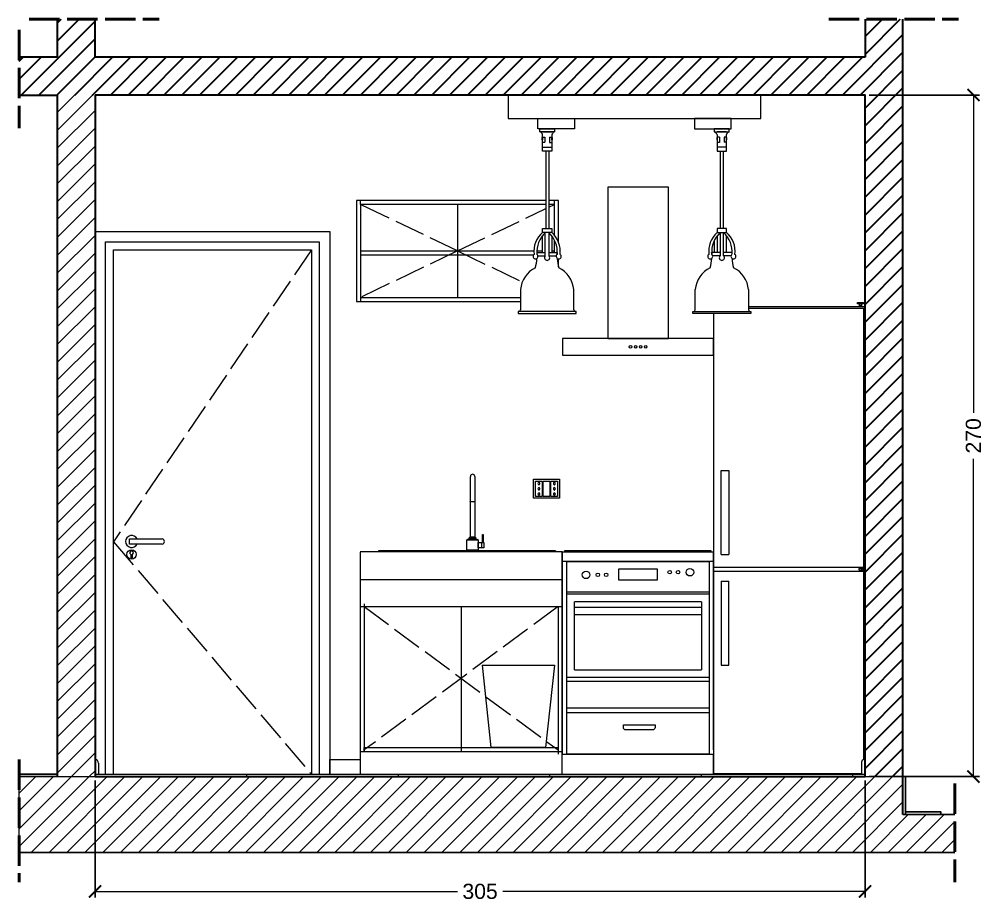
# Model space of a CAD drawing. Header units: inches. Extents: x 693 to 2034, y 503 to 1400.
# Drawn here: x 1196.3 to 1578.7, y 983.2 to 1333.1 of the extents above; entities that cross this region are included whole.
import ezdxf

# ---------------------------------------------------------------- set-up
doc = ezdxf.new("R2010")
doc.units = ezdxf.units.IN
doc.header["$MEASUREMENT"] = 0
doc.linetypes.add('ACAD_ISO02W100', pattern=[15, 12, -3])
doc.layers.get('DEFPOINTS').update_dxf_attribs({"color": 210, "lineweight": 18})
doc.layers.add('A-ANNO-DIMS', color=81, linetype='Continuous', lineweight=13, transparency=0.25)
for name, color, linetype, lineweight in [('A-ANNO-SYMB', 3, 'Continuous', 18), ('A-DOOR-FULL', 4, 'Continuous', 13), ('A-FURN', 1, 'Continuous', 18), ('A-SECT-MCUT', 7, 'Continuous', 35), ('ACCESSORI', 2, 'Continuous', 13), ('pavimento', 51, 'Continuous', 5), ('walll', 41, 'Continuous', 13)]:
    doc.layers.add(name, color=color, linetype=linetype, lineweight=lineweight)
doc.styles.add('ARIAL', font='Arial.ttf')
doc.dimstyles.new('E-0020_TICK_24', dxfattribs={"dimscale": 0.1, "dimtxt": 60, "dimasz": 48, "dimexe": 24, "dimexo": 16, "dimgap": 24, "dimtad": 0, "dimdec": 0, "dimzin": 0, "dimdsep": 46, "dimtxsty": 'ARIAL', "dimblk": 'ARCHTICK', "dimblk1": 'ARCHTICK', "dimblk2": 'ARCHTICK', "dimcen": 24, "dimclrd": 256, "dimclre": 256, "dimclrt": 256, "dimadec": 0, "dimazin": 0, "dimtfac": 1, "dimtdec": 0, "dimtmove": 1, "dimatfit": 3, "dimldrblk": 'OPEN90', "dimfxl": 1, "dimtfill": 1, "dimtolj": 1, "dimtzin": 0, "dimlwd": -1, "dimarcsym": 0})

# ---------------------------------------------------------------- blocks, each defined once
blk = doc.blocks.new('_ArchTick')
at = {"color": 0, "linetype": 'ByBlock', "const_width": 0.15}
blk.add_lwpolyline([(-0.5, -0.5), (0.5, 0.5)], dxfattribs=at)
blk = doc.blocks.new('*D10')
at = {"layer": 'A-ANNO-DIMS', "lineweight": -2, "transparency": 16777216}
for p, q in [((1226.31, 1031.5), (1226.31, 985.22)), ((1531.31, 1031.5), (1531.31, 985.22))]:
    blk.add_line(p, q, dxfattribs=at)
at = {"layer": 'A-ANNO-DIMS', "transparency": 16777216}
for p, q in [((1226.31, 987.62), (1369.82, 987.62)), ((1531.31, 987.62), (1387.8, 987.62))]:
    blk.add_line(p, q, dxfattribs=at)
at = {"layer": 'DEFPOINTS', "color": 0, "transparency": 16777216}
for p in [(1226.31, 1033.1), (1531.31, 1033.1), (1531.31, 987.62)]:
    blk.add_point(p, dxfattribs=at)
at = {"layer": 'A-ANNO-DIMS', "transparency": 16777216, "xscale": 4.800000000000001, "yscale": 4.800000000000001, "zscale": 4.800000000000001, "rotation": 180}
blk.add_blockref('_ArchTick', (1226.31, 987.62), dxfattribs=at)
at = {"layer": 'A-ANNO-DIMS', "transparency": 16777216, "xscale": 4.800000000000001, "yscale": 4.800000000000001, "zscale": 4.800000000000001}
blk.add_blockref('_ArchTick', (1531.31, 987.62), dxfattribs=at)
at = {"layer": 'A-ANNO-DIMS', "transparency": 16777216, "insert": (1378.81, 987.62), "char_height": 6, "attachment_point": 5, "style": 'ARIAL', "bg_fill": 3, "box_fill_scale": 1.25, "bg_fill_color": 256, "bg_fill_true_color": 13158600, "bg_fill_transparency": 0}
blk.add_mtext('\\A1;305', dxfattribs=at)
blk = doc.blocks.new('_Open90')
blk = doc.blocks.new('*D13')
at = {"layer": 'A-ANNO-DIMS', "lineweight": -2, "transparency": 16777216}
for p, q in [((1532.91, 1303.1), (1576.61, 1303.1)), ((1532.91, 1033.1), (1576.61, 1033.1))]:
    blk.add_line(p, q, dxfattribs=at)
at = {"layer": 'A-ANNO-DIMS', "transparency": 16777216}
for p, q in [((1574.21, 1303.1), (1574.21, 1177.21)), ((1574.21, 1033.1), (1574.21, 1158.99))]:
    blk.add_line(p, q, dxfattribs=at)
at = {"layer": 'DEFPOINTS', "color": 0, "transparency": 16777216}
for p in [(1531.31, 1303.1), (1531.31, 1033.1), (1574.21, 1033.1)]:
    blk.add_point(p, dxfattribs=at)
at = {"layer": 'A-ANNO-DIMS', "transparency": 16777216, "xscale": 4.800000000000001, "yscale": 4.800000000000001, "zscale": 4.800000000000001}
for p, rotation in [((1574.21, 1303.1), 90), ((1574.21, 1033.1), 270)]:
    blk.add_blockref('_ArchTick', p, dxfattribs=dict(at, rotation=rotation))
at = {"layer": 'A-ANNO-DIMS', "transparency": 16777216, "insert": (1574.21, 1168.1), "char_height": 6, "attachment_point": 5, "rotation": 90, "style": 'ARIAL', "bg_fill": 3, "box_fill_scale": 1.25, "bg_fill_color": 256, "bg_fill_true_color": 13158600, "bg_fill_transparency": 0}
blk.add_mtext('\\A1;270', dxfattribs=at)

msp = doc.modelspace()

# ---------------------------------------------------------------- hatches: boundary and pattern name
at = {"layer": 'A-SECT-MCUT'}
h = msp.add_hatch(dxfattribs=at)
h.set_pattern_fill('ANSI31', color=256, scale=40)
h.paths.add_polyline_path([(1546.31, 1318.1), (1546.31, 1333.1), (1531.31, 1333.1), (1531.31, 1318.1), (1226.31, 1318.1), (1226.31, 1333.1), (1211.31, 1333.1), (1211.31, 1318.1), (1196.31, 1318.1), (1196.31, 1303.1), (1211.31, 1303.1), (1226.31, 1303.1), (1531.31, 1303.1), (1531.31, 1033.1), (1546.31, 1033.1)])
at = {"layer": 'A-SECT-MCUT', "lineweight": 9}
h = msp.add_hatch(dxfattribs=at)
h.set_pattern_fill('ANSI31', color=252, scale=40)
h.paths.add_polyline_path([(1226.31, 1303.1), (1531.31, 1303.1), (1531.31, 1033.1), (1546.31, 1033.1), (1546.31, 1318.1), (1546.31, 1333.1), (1531.31, 1333.1), (1531.31, 1318.1), (1226.31, 1318.1), (1226.31, 1333.1), (1211.31, 1333.1), (1211.31, 1318.1), (1196.31, 1318.1), (1196.31, 1303.1), (1211.31, 1303.1), (1211.31, 1033.1), (1226.31, 1033.1)])

# ---------------------------------------------------------------- linework, layer by layer
for p, q in [((1211.31, 1034.08), (1196.31, 1034.08)), ((1546.31, 1018.1), (1566.85, 1018.1)), ((1546.31, 1018.09), (1566.85, 1018.09))]:
    msp.add_line(p, q)
for points in [[(1211.31, 1033.1), (1196.31, 1033.1)], [(1546.31, 1002.9), (1546.31, 1003.07)]]:
    msp.add_lwpolyline(points)
msp.add_lwpolyline([(1547.31, 1018.1), (1561.31, 1018.1), (1561.31, 1019.1), (1547.31, 1019.1)], close=True)
at = {"layer": 'A-ANNO-SYMB', "linetype": 'ACAD_ISO02W100', "lineweight": 50, "transparency": 33554562}
for p, q in [((1200.27, 1333.1), (1251.7, 1333.1)), ((1516.89, 1333.1), (1568.31, 1333.1)), ((1196.31, 1328.87), (1196.31, 1289.99)), ((1196.31, 1039.82), (1196.31, 991.3))]:
    msp.add_line(p, q, dxfattribs=at)
at = {"layer": 'A-DOOR-FULL', "linetype": 'ACAD_ISO02W100', "lineweight": 5}
msp.add_line((1312, 1241.79), (1233.63, 1126.17), dxfattribs=at)
at = {"layer": 'A-DOOR-FULL'}
for points in [[(1226.31, 1034.05), (1226.31, 1249.1), (1319.31, 1249.1), (1319.31, 1034.05)], [(1230.51, 1034.05), (1230.51, 1244.9), (1315.12, 1244.9), (1315.12, 1034.05)], [(1233.63, 1034.05), (1233.63, 1241.79), (1312, 1241.79), (1312, 1034.05)], [(1252.94, 1125.24), (1239.94, 1125.24), (1239.94, 1127.24), (1252.94, 1127.24)], [(1240.5, 1121.11), (1240.49, 1121.11), (1240.49, 1119.91)], [(1241.13, 1119.92), (1241.13, 1121.11)], [(1240.81, 1119.67), (1240.81, 1119.67)]]:
    msp.add_lwpolyline(points, dxfattribs=at)
msp.add_circle((1240.78, 1121.11), 1.85, dxfattribs=at)
for centre, radius, start, end in [((1240.81, 1126.24), 2.38, 24.8588, 335.1412), ((1252.79, 1126.24), 1.01, 278.4254, 81.5746), ((1240.81, 1121.77), 0.731, 295.2649, 244.7351), ((1240.81, 1120), 0.326, 196.3299, 346.3542)]:
    msp.add_arc(centre, radius, start, end, dxfattribs=at)
at = {"layer": 'A-FURN'}
for p, q in [((1403.56, 1286.42), (1404.4, 1286.42)), ((1404.4, 1286.42), (1404.4, 1284.39)), ((1406.34, 1286.42), (1407.29, 1286.42)), ((1406.34, 1286.42), (1406.34, 1284.35)), ((1473.59, 1286.42), (1472.65, 1286.42)), ((1473.59, 1286.42), (1473.59, 1284.35)), ((1476.38, 1286.42), (1475.53, 1286.42)), ((1475.53, 1286.42), (1475.53, 1284.39)), ((1403.56, 1284.39), (1404.4, 1284.39)), ((1406.34, 1284.35), (1407.29, 1284.35)), ((1473.59, 1284.35), (1472.65, 1284.35)), ((1476.38, 1284.39), (1475.53, 1284.39)), ((1404.85, 1280.82), (1404.85, 1250.24)), ((1406, 1280.82), (1406, 1250.24)), ((1473.94, 1280.82), (1473.94, 1250.24)), ((1475.09, 1280.82), (1475.09, 1250.24)), ((1331.49, 1259.75), (1331.49, 1261.35)), ((1369.89, 1259.75), (1369.89, 1222.95)), ((1408.29, 1259.75), (1408.29, 1261.35)), ((1401.31, 1240.69), (1404.65, 1240.69)), ((1401.32, 1241.35), (1403.56, 1241.35)), ((1401.72, 1239.37), (1404.65, 1239.37)), ((1406.05, 1240.69), (1409.4, 1240.69)), ((1406.05, 1239.37), (1408.99, 1239.37)), ((1407.29, 1241.35), (1408.29, 1241.35)), ((1473.88, 1240.69), (1470.53, 1240.69)), ((1473.88, 1239.37), (1470.95, 1239.37)), ((1478.62, 1240.69), (1475.28, 1240.69)), ((1478.21, 1239.37), (1475.28, 1239.37)), ((1331.49, 1222.95), (1331.49, 1221.35)), ((1474.31, 1121.1), (1474.31, 1154.4)), ((1474.31, 1154.4), (1477.31, 1154.4)), ((1477.31, 1154.4), (1477.31, 1121.1)), ((1374.63, 1127.44), (1373.59, 1126.84)), ((1374.63, 1127.44), (1377.04, 1127.44)), ((1377.04, 1127.44), (1378.08, 1126.84)), ((1379.4, 1125.84), (1379.4, 1123.71)), ((1411.31, 1122.15), (1331.31, 1122.15)), ((1408.62, 1122.49), (1338.62, 1122.49)), ((1338.62, 1122.49), (1338.62, 1122.15)), ((1408.62, 1122.49), (1408.62, 1122.15)), ((1411.31, 1122.05), (1411.31, 1042.05)), ((1474.31, 1121.1), (1477.31, 1121.1)), ((1413.17, 1042.05), (1413.17, 1118.35)), ((1413.17, 1074.45), (1413.17, 1118.35)), ((1413.17, 1072.85), (1413.17, 1118.35)), ((1413.17, 1118.35), (1469.51, 1118.35)), ((1469.51, 1118.34), (1469.51, 1042.05)), ((1528.81, 1115.55), (1528.81, 1115.05)), ((1331.31, 1111.25), (1411.31, 1111.25)), ((1474.31, 1110.55), (1477.31, 1110.55)), ((1474.31, 1110.55), (1474.31, 1077.25)), ((1477.31, 1077.25), (1477.31, 1110.55)), ((1413.17, 1106.35), (1469.51, 1106.35)), ((1469.51, 1105.35), (1413.17, 1105.35)), ((1332.91, 1101.5), (1332.91, 1043.1)), ((1416.17, 1075.45), (1416.17, 1102.35)), ((1466.51, 1102.35), (1416.17, 1102.35)), ((1466.51, 1102.35), (1466.51, 1075.45)), ((1331.31, 1100.45), (1411.31, 1100.45)), ((1371.31, 1100.45), (1371.31, 1043.1)), ((1409.71, 1100.45), (1409.71, 1042.05)), ((1413.17, 1072.85), (1413.17, 1074.45)), ((1416.17, 1075.45), (1466.51, 1075.45)), ((1474.31, 1077.25), (1477.31, 1077.25)), ((1413.17, 1070.95), (1413.17, 1072.45)), ((1413.17, 1072.45), (1469.51, 1072.45)), ((1413.17, 1070.95), (1413.17, 1071.05)), ((1413.17, 1042.05), (1413.17, 1070.95)), ((1413.17, 1070.95), (1469.51, 1070.95)), ((1469.51, 1060.25), (1413.17, 1060.25)), ((1413.17, 1058.45), (1469.51, 1058.45)), ((1332.91, 1043.1), (1332.91, 1044.7)), ((1332.91, 1044.7), (1409.71, 1044.7)), ((1331.31, 1043.1), (1411.31, 1043.1)), ((1411.31, 1042.05), (1471.31, 1042.05))]:
    msp.add_line(p, q, dxfattribs=at)
at = {"layer": 'A-FURN', "linetype": 'ACAD_ISO02W100', "lineweight": 5}
for p, q in [((1369.89, 1241.35), (1331.49, 1259.75)), ((1369.89, 1241.35), (1404.85, 1258.1)), ((1406, 1258.65), (1408.29, 1259.75)), ((1369.89, 1241.35), (1331.49, 1222.95)), ((1369.89, 1241.35), (1395.53, 1229.06)), ((1409.71, 1100.45), (1332.91, 1043.65)), ((1332.91, 1100.45), (1409.71, 1043.65))]:
    msp.add_line(p, q, dxfattribs=at)
at = {"layer": 'A-FURN', "transparency": 33554636}
for p, q in [((1331.49, 1241.35), (1400.13, 1241.35)), ((1331.49, 1239.75), (1400.13, 1239.75))]:
    msp.add_line(p, q, dxfattribs=at)
at = {"layer": 'A-FURN', "transparency": 33554623}
for p, q in [((1379.64, 1077.25), (1383.12, 1044.7)), ((1408.22, 1077.25), (1404.73, 1044.7))]:
    msp.add_line(p, q, dxfattribs=at)
at = {"layer": 'A-FURN'}
for points in [[(1389.97, 1293.76), (1489.97, 1293.76), (1489.97, 1303.1), (1389.97, 1303.1)], [(1401.71, 1293.76), (1416.25, 1293.76), (1416.25, 1289.73), (1401.71, 1289.73)], [(1478.22, 1293.76), (1463.68, 1293.76), (1463.68, 1289.73), (1478.22, 1289.73)], [(1402.5, 1289.73), (1408.34, 1289.73), (1408.34, 1288.47), (1402.5, 1288.47)], [(1477.43, 1289.73), (1471.59, 1289.73), (1471.59, 1288.47), (1477.43, 1288.47)], [(1403.44, 1286.24), (1403.56, 1286.24), (1403.56, 1285.38), (1403.44, 1285.38)], [(1407.29, 1286.24), (1407.4, 1286.24), (1407.4, 1285.38), (1407.29, 1285.38)], [(1472.65, 1286.24), (1472.53, 1286.24), (1472.53, 1285.38), (1472.65, 1285.38)], [(1476.49, 1286.24), (1476.38, 1286.24), (1476.38, 1285.38), (1476.49, 1285.38)], [(1403.56, 1282.39), (1407.29, 1282.39), (1407.29, 1280.82), (1403.56, 1280.82)], [(1476.38, 1282.39), (1472.65, 1282.39), (1472.65, 1280.82), (1476.38, 1280.82)], [(1429.41, 1206.6), (1453.41, 1206.6), (1453.41, 1266.6), (1429.41, 1266.6)], [(1403.56, 1250.24), (1407.29, 1250.24), (1407.29, 1248.67), (1403.56, 1248.67)], [(1476.38, 1250.24), (1472.65, 1250.24), (1472.65, 1248.67), (1476.38, 1248.67)], [(1393.86, 1216.51), (1416.86, 1216.51), (1416.86, 1217.34), (1393.86, 1217.34)], [(1486.08, 1216.51), (1463.08, 1216.51), (1463.08, 1217.34), (1486.08, 1217.34)], [(1411.51, 1200.1), (1471.31, 1200.1), (1471.31, 1206.6), (1411.51, 1206.6)], [(1374.87, 1142.07), (1376.79, 1142.07), (1376.79, 1141.92), (1374.87, 1141.92)], [(1379.73, 1129), (1379.99, 1129), (1379.99, 1125.84), (1379.73, 1125.84)], [(1373.59, 1126.84), (1378.08, 1126.84), (1378.08, 1122.84), (1373.59, 1122.84)], [(1374.63, 1127.94), (1377.04, 1127.94), (1377.04, 1127.44), (1374.63, 1127.44)], [(1378.08, 1125.84), (1380.28, 1125.84), (1380.28, 1123.71), (1378.08, 1123.71)], [(1373.39, 1122.84), (1378.32, 1122.84), (1378.32, 1122.49), (1373.39, 1122.49)], [(1411.31, 1122.15), (1471.31, 1122.15), (1471.31, 1118.34), (1411.31, 1118.34)], [(1412.31, 1122.15), (1470.31, 1122.15), (1470.31, 1122.55), (1412.31, 1122.55)], [(1433.73, 1115.42), (1448.96, 1115.42), (1448.96, 1110.99), (1433.73, 1110.99)], [(1416.17, 1100.18), (1466.51, 1100.18), (1466.51, 1097.13), (1416.17, 1097.13)], [(1413.17, 1058.45), (1469.51, 1058.45), (1469.51, 1042.05), (1413.17, 1042.05)]]:
    msp.add_lwpolyline(points, close=True, dxfattribs=at)
for points in [[(1403.56, 1288.47), (1407.29, 1288.47)], [(1403.56, 1281.3), (1403.56, 1287.49)], [(1407.29, 1287.49), (1407.29, 1281.16)], [(1476.38, 1288.47), (1472.65, 1288.47)], [(1472.65, 1287.49), (1472.65, 1281.16)], [(1476.38, 1281.3), (1476.38, 1287.49)], [(1404.85, 1261.35), (1329.89, 1261.35), (1329.89, 1221.35), (1394.81, 1221.35)], [(1404.85, 1259.75), (1331.49, 1259.75), (1331.49, 1222.95), (1394.81, 1222.95)], [(1409.89, 1244.81), (1409.89, 1261.35), (1406, 1261.35)], [(1408.29, 1247.59), (1408.29, 1259.75), (1406, 1259.75)], [(1403.56, 1240.69), (1403.56, 1247.42)], [(1404.65, 1239.37), (1404.65, 1248.67)], [(1406.05, 1248.67), (1406.05, 1239.37)], [(1407.29, 1247.25), (1407.29, 1240.69)], [(1472.65, 1247.25), (1472.65, 1240.69)], [(1473.88, 1248.67), (1473.88, 1239.37)], [(1475.28, 1239.37), (1475.28, 1248.67)], [(1476.38, 1240.69), (1476.38, 1247.42)], [(1408.29, 1240.69), (1408.29, 1245.64)], [(1471.64, 1240.69), (1471.64, 1245.64)], [(1409.89, 1235), (1409.89, 1238.22)], [(1394.81, 1226.05), (1394.81, 1218)], [(1415.9, 1218), (1415.9, 1226.05)], [(1464.04, 1218), (1464.04, 1226.05)], [(1485.12, 1226.05), (1485.12, 1218)], [(1374.97, 1142.07), (1374.97, 1151.99)], [(1376.7, 1151.99), (1376.7, 1142.07)], [(1376.7, 1141.92), (1376.7, 1127.94), (1374.97, 1127.94), (1374.97, 1141.92)], [(1331.31, 1122.05), (1331.31, 1034.05), (1411.31, 1034.05), (1411.31, 1122.05)], [(1471.31, 1043.65), (1471.31, 1122.05)], [(1411.31, 1034.05), (1471.31, 1034.05), (1471.31, 1042.05)]]:
    msp.add_lwpolyline(points, dxfattribs=at)
at = {"layer": 'A-FURN', "transparency": 33554623}
for points in [[(1379.64, 1077.25), (1408.22, 1077.25)], [(1404.73, 1044.7), (1383.12, 1044.7)]]:
    msp.add_lwpolyline(points, dxfattribs=at)
at = {"layer": 'A-FURN'}
msp.add_lwpolyline([(1435.56, 1053.62), (1448.1, 1053.62), (1448.1, 1052.58, -0.414214), (1447.1, 1051.58), (1436.56, 1051.58, -0.414214), (1435.56, 1052.58)], format="xyb", close=True, dxfattribs=at)
for centre, radius in [((1438.41, 1203.35), 0.5), ((1440.41, 1203.35), 0.5), ((1442.41, 1203.35), 0.5), ((1444.41, 1203.35), 0.5), ((1420.77, 1113.03), 1.5), ((1425.46, 1113.03), 0.7), ((1428.76, 1113.03), 0.7), ((1453.92, 1114.08), 0.7), ((1457.23, 1114.08), 0.7), ((1461.92, 1114.08), 1.5)]:
    msp.add_circle(centre, radius, dxfattribs=at)
for centre, radius, start, end in [((1402.19, 1287.08), 1.42, 16.547, 77.299), ((1408.65, 1287.08), 1.42, 102.701, 163.453), ((1471.28, 1287.08), 1.42, 16.547, 77.299), ((1477.74, 1287.08), 1.42, 102.701, 163.453), ((1409.98, 1241.2), 9.85, 130.6813, 187.1139), ((1411.69, 1240.97), 10.38, 132.6605, 184.9392), ((1399.02, 1240.97), 10.38, 355.0608, 47.4056), ((1400.3, 1241.13), 10.27, 353.5338, 47.1594), ((1479.63, 1241.13), 10.27, 132.8406, 186.4662), ((1480.91, 1240.97), 10.38, 132.5944, 184.9392), ((1468.25, 1240.97), 10.38, 355.0608, 47.3395), ((1469.96, 1241.2), 9.85, 352.8861, 49.3187), ((1400.77, 1239.19), 0.973, 125.6183, 53.1721), ((1405.36, 1238.62), 1.02, 133.5712, 47.4263), ((1409.94, 1239.19), 0.973, 126.8279, 54.3817), ((1427.17, 1239.37), 17.82, 175.7636, 178.0803), ((1469.99, 1239.19), 0.973, 125.6183, 53.1721), ((1452.76, 1239.37), 17.82, 1.9197, 4.2364), ((1474.58, 1238.62), 1.02, 132.5737, 46.4288), ((1479.16, 1239.19), 0.973, 126.8279, 54.3817), ((1383.54, 1239.37), 17.82, 344.615, 356.8708), ((1427.17, 1239.37), 17.82, 183.1292, 195.385), ((1452.76, 1239.37), 17.82, 344.615, 356.8708), ((1496.39, 1239.37), 17.82, 183.1292, 195.385), ((1405.36, 1225.13), 10.58, 115.9628, 175.0209), ((1405.36, 1225.13), 10.58, 4.9791, 64.0372), ((1474.58, 1225.13), 10.58, 115.9628, 175.0209), ((1474.58, 1225.13), 10.58, 4.9791, 64.0372), ((1394.01, 1218.13), 0.811, 258.7669, 350.6091), ((1416.7, 1218.13), 0.811, 189.3909, 281.2331), ((1463.24, 1218.13), 0.811, 258.7669, 350.6091), ((1485.92, 1218.13), 0.811, 189.3909, 281.2331), ((1375.83, 1151.99), 0.867, 0, 180)]:
    msp.add_arc(centre, radius, start, end, dxfattribs=at)
at = {"layer": 'A-SECT-MCUT'}
for p, q in [((1531.31, 1318.1), (1226.31, 1318.1)), ((1546.31, 1018.1), (1546.31, 1318.1)), ((1211.31, 1303.1), (1211.31, 1033.1)), ((1226.31, 1303.1), (1226.31, 1033.1))]:
    msp.add_line(p, q, dxfattribs=at)
for points in [[(1211.31, 1333.1), (1211.31, 1318.1)], [(1226.31, 1318.1), (1226.31, 1333.1)], [(1531.31, 1333.1), (1531.31, 1318.1)], [(1546.31, 1318.1), (1546.31, 1333.1)], [(1211.31, 1318.1), (1196.31, 1318.1)], [(1196.31, 1303.1), (1211.31, 1303.1)], [(1226.31, 1033.1), (1531.31, 1033.1), (1531.31, 1303.1), (1226.31, 1303.1)]]:
    msp.add_lwpolyline(points, dxfattribs=at)
at = {"layer": 'ACCESSORI'}
for points in [[(1399.99, 1150.92), (1410.31, 1150.92), (1410.31, 1143.42), (1399.99, 1143.42)], [(1400.73, 1150.15), (1403.39, 1150.15), (1403.39, 1144.12), (1400.73, 1144.12)], [(1403.8, 1150.15), (1406.46, 1150.15), (1406.46, 1144.12), (1403.8, 1144.12)], [(1406.86, 1150.15), (1409.52, 1150.15), (1409.52, 1144.12), (1406.86, 1144.12)]]:
    msp.add_lwpolyline(points, close=True, dxfattribs=at)
for centre, start, end in [((1402.11, 1149.21), 113.3666, 246.2003), ((1402.11, 1147.15), 113.3666, 246.2003), ((1402.11, 1149.21), 294.3243, 66.1088), ((1402.11, 1147.15), 294.3243, 66.1088), ((1408.24, 1149.21), 113.3666, 246.2003), ((1408.24, 1147.15), 113.3666, 246.2003), ((1408.24, 1149.21), 294.3243, 66.1088), ((1408.24, 1147.15), 294.3243, 66.1088), ((1402.11, 1145.04), 113.3666, 246.2003), ((1402.11, 1145.04), 294.3243, 66.1088), ((1408.24, 1145.04), 113.3666, 246.2003), ((1408.24, 1145.04), 294.3243, 66.1088)]:
    msp.add_arc(centre, 0.402, start, end, dxfattribs=at)
for centre, start_param, end_param in [((1402.11, 1149.2), 8.545266, 10.307697), ((1402.11, 1149.2), 5.42058, 7.142383), ((1402.11, 1147.15), 5.42058, 7.142383), ((1408.24, 1149.2), 5.42058, 7.142383), ((1408.24, 1149.2), 8.545266, 10.307697), ((1408.24, 1147.15), 5.42058, 7.142383), ((1402.11, 1147.15), 8.545266, 10.307697), ((1402.11, 1145.04), 8.545266, 10.307697), ((1402.11, 1145.04), 5.42058, 7.142383), ((1408.24, 1147.15), 8.545266, 10.307697), ((1408.24, 1145.04), 5.42058, 7.142383), ((1408.24, 1145.04), 8.545266, 10.307697)]:
    msp.add_ellipse(centre, major_axis=(0, 0.571), ratio=0.372094, start_param=start_param, end_param=end_param, dxfattribs=at)
at = {"layer": 'DEFPOINTS'}
msp.add_line((1196.31, 1003.07), (1196.31, 1033.1), dxfattribs=at)
at = {"layer": 'pavimento'}
msp.add_line((1226.31, 1034.05), (1531.31, 1034.05), dxfattribs=at)
at = {"layer": 'walll'}
for p, q in [((1226.31, 1039.85), (1226.31, 1039.85)), ((1319.31, 1039.85), (1331.31, 1039.85))]:
    msp.add_line(p, q, dxfattribs=at)
msp.add_arc((1226.31, 1038.45), 1.4, 0, 90, dxfattribs=at)

# ---------------------------------------------------------------- next in the draw order: dimensions: what is measured, and where the dimension line sits
at = {"layer": 'A-ANNO-DIMS'}
dim = msp.add_linear_dim(base=(1531.31, 987.62), p1=(1226.31, 1033.1), p2=(1531.31, 1033.1), dimstyle='E-0020_TICK_24', dxfattribs=at)
dim.commit()
dim.dimension.update_dxf_attribs({"geometry": '*D10', "text_midpoint": (1378.81, 987.62)})

# ---------------------------------------------------------------- next in the draw order: linework, layer by layer
at = {"layer": 'A-DOOR-FULL', "linetype": 'ACAD_ISO02W100', "lineweight": 5}
msp.add_line((1233.63, 1126.17), (1312, 1034.05), dxfattribs=at)
at = {"layer": 'A-SECT-MCUT'}
msp.add_line((1566.85, 1002.9), (1196.31, 1003.07), dxfattribs=at)
at = {"layer": 'pavimento'}
for p, q in [((1286.31, 1034.05), (1286.31, 1033.1)), ((1346.31, 1034.05), (1346.31, 1033.1)), ((1406.31, 1034.05), (1406.31, 1033.1)), ((1466.31, 1034.05), (1466.31, 1033.1)), ((1526.31, 1034.05), (1526.31, 1033.1))]:
    msp.add_line(p, q, dxfattribs=at)
at = {"layer": 'walll'}
for p, q in [((1226.31, 1034.05), (1226.31, 1039.85)), ((1227.71, 1038.45), (1227.71, 1034.05)), ((1319.31, 1034.05), (1319.31, 1039.85))]:
    msp.add_line(p, q, dxfattribs=at)

# ---------------------------------------------------------------- next in the draw order: dimensions: what is measured, and where the dimension line sits
at = {"layer": 'A-ANNO-DIMS'}
dim = msp.add_linear_dim(base=(1574.21, 1033.1), p1=(1531.31, 1303.1), p2=(1531.31, 1033.1), angle=90, dimstyle='E-0020_TICK_24', dxfattribs=at)
dim.commit()
dim.dimension.update_dxf_attribs({"geometry": '*D13', "text_midpoint": (1574.21, 1168.1)})

# ---------------------------------------------------------------- next in the draw order: hatches: boundary and pattern name
at = {"layer": 'A-SECT-MCUT', "lineweight": 9}
h = msp.add_hatch(dxfattribs=at)
h.set_pattern_fill('ANSI31', color=252, scale=40)
h.paths.add_polyline_path([(1566.85, 1018.09), (1546.31, 1018.09), (1546.31, 1033.1), (1196.31, 1033.1), (1196.31, 1003.07), (1546.31, 1003.07), (1566.85, 1002.9)])

# ---------------------------------------------------------------- next in the draw order: linework, layer by layer
msp.add_lwpolyline([(1546.31, 1018.1), (1547.31, 1018.1), (1547.31, 1033.1), (1546.31, 1033.1)], close=True)
at = {"layer": 'A-ANNO-SYMB', "linetype": 'ACAD_ISO02W100', "lineweight": 50, "transparency": 33554562}
msp.add_line((1566.85, 1030.32), (1566.85, 991.3), dxfattribs=at)
at = {"layer": 'A-FURN'}
for p, q in [((1485.12, 1219.3), (1530.81, 1219.3)), ((1471.31, 1116.05), (1530.81, 1116.05)), ((1471.31, 1114.55), (1530.81, 1114.55)), ((1530.81, 1115.55), (1528.81, 1115.55)), ((1528.81, 1115.05), (1530.81, 1115.05)), ((1529.41, 1116.05), (1529.41, 1115.55)), ((1529.41, 1115.05), (1529.41, 1114.55)), ((1529.81, 1115.55), (1530.21, 1115.55)), ((1530.18, 1115.05), (1530.18, 1114.55)), ((1530.21, 1115.55), (1530.21, 1116.05)), ((1471.31, 1034.35), (1529.91, 1034.35))]:
    msp.add_line(p, q, dxfattribs=at)
for points in [[(1528.29, 1220.9), (1530.68, 1220.9), (1530.68, 1220.4), (1528.29, 1220.4)], [(1529.1, 1220.4), (1529.87, 1220.4), (1529.87, 1219.6), (1529.1, 1219.6)]]:
    msp.add_lwpolyline(points, close=True, dxfattribs=at)
for points in [[(1471.31, 1216.51), (1471.31, 1034.05), (1530.81, 1034.05)], [(1530.81, 1039.85), (1530.81, 1218.55), (1485.12, 1218.55)]]:
    msp.add_lwpolyline(points, dxfattribs=at)
at = {"layer": 'DEFPOINTS'}
for p, q in [((1196.31, 1033.1), (1546.31, 1033.1)), ((1546.31, 1033.1), (1546.31, 1018.09))]:
    msp.add_line(p, q, dxfattribs=at)
at = {"layer": 'walll'}
msp.add_lwpolyline([(1529.91, 1034.05), (1531.31, 1034.05), (1531.31, 1039.85), (1530.91, 1039.85, 0.414214), (1529.91, 1038.85)], format="xyb", close=True, dxfattribs=at)

doc.saveas('drawing.dxf')
